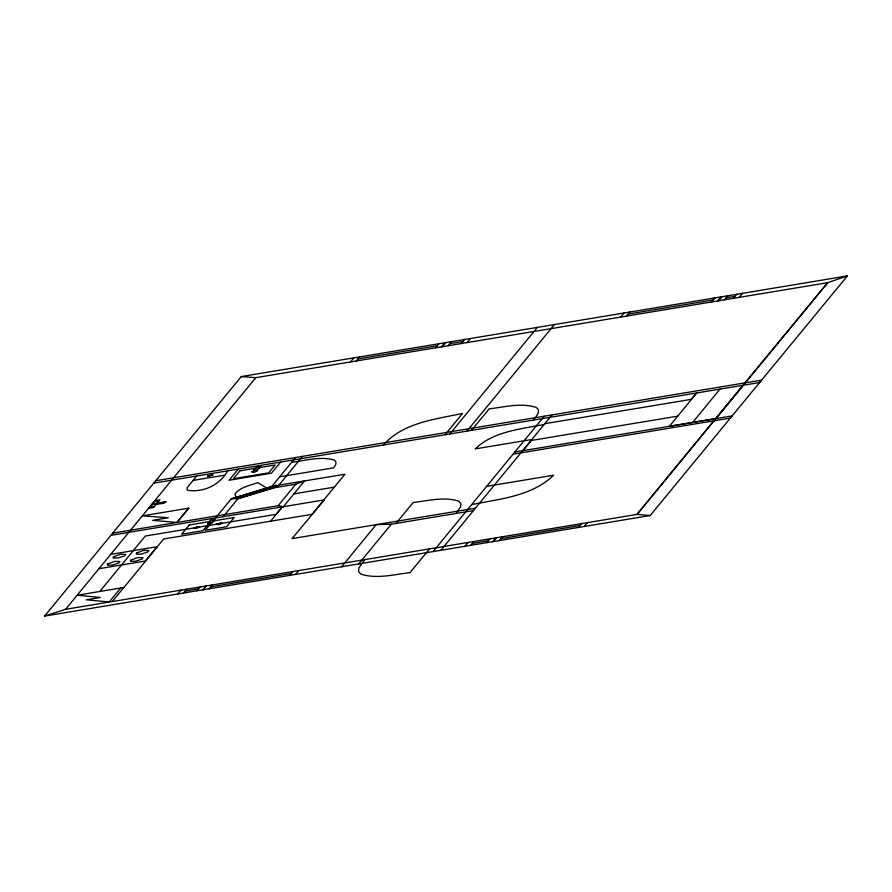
<?xml version="1.0" encoding="UTF-8"?>
<svg xmlns="http://www.w3.org/2000/svg" width="892" height="892" viewBox="0 0 892 892"><rect width="100%" height="100%" fill="white"/><g stroke="black" fill="none" stroke-linecap="round" stroke-linejoin="round"><path stroke-width="1.34" d="M44.6 616.093L241.264 376.569L847.4 275.907L650.157 515.531L44.6 616.093L65.595 609.303L637.011 514.405L650.157 515.531M65.595 609.303L255.781 377.673L827.754 282.675L847.4 275.907M156.524 503.947L153.68 507.414L148.942 508.195L155.141 500.646L159.88 499.855L157.048 503.3M157.995 503.701L158.52 503.055M99.759 591.496L145.285 536.047L276.119 514.316L282.34 506.879L270.555 521.229M196.563 476.127L187.287 487.545L186.974 489.463L187.777 490.321C203.276 492.64 219.956 485.081 227.594 470.976M109.181 602.067L120.721 588.006M177.218 521.909L187.933 508.853M112.292 601.554L123.832 587.493M238.242 469.114L229.099 480.253L271.424 473.228L280.567 462.089M215.585 517.951L231.262 498.84L276.141 485.192L278.204 486.441L237.941 498.695L231.262 498.84L271.647 486.597M223.167 516.691L237.941 498.695L272.852 488.013M350.467 361.94L353.801 357.882M356.287 360.981L359.621 356.912M177.742 593.983L180.886 590.158M183.562 593.013L186.707 589.188M283.366 506.701L304.562 480.888L295.81 484.2L270.109 488.47L295.508 457.529M270.109 488.47L278.85 485.159L302.5 456.37M197.032 590.783L200.165 586.958M202.852 589.813L205.985 585.988M203.22 589.757L206.364 585.933M209.04 588.787L212.185 584.962M112.682 533.182L278.159 505.697L295.81 484.2M435.552 347.813L438.897 343.743M441.373 346.843L444.718 342.784M442.265 346.698L445.61 342.628M448.085 345.728L451.43 341.669M461.253 343.543L464.587 339.484M467.073 342.584L470.407 338.514M383.56 444.963C402.972 422.596 435.229 419.307 462.535 413.431L445.019 434.761M289.688 575.396L292.832 571.571M295.508 574.426L298.653 570.601M449.869 433.958L537.352 327.397M341.614 566.766L376.201 524.652L391.309 524.206L473.474 510.558M466.94 431.126L554.423 324.565M358.684 563.934L391.309 524.206M364.828 559.607L358.863 567.936L358.573 571.482L360.814 574.08C376.714 579.287 393.874 574.47 410.03 572.631L429.543 548.859M471.489 430.368L489.15 408.848C504.649 407.087 521.106 402.47 536.36 407.466L538.512 409.941L538.233 413.342L533.561 420.054M395.948 523.437L413.108 502.542C428.093 500.836 444.015 496.365 458.778 501.192L460.863 503.601L460.595 506.89L456.002 513.457M620.654 317.073L623.987 313.003M433.099 551.579L544.231 416.218M626.474 316.103L629.808 312.044M440.86 550.286L551.992 414.925M523.013 450.65L531.387 440.458L677.697 416.163M464.977 546.283L468.11 542.459M470.798 545.313L473.931 541.489M486.842 542.648L489.976 538.824M492.663 541.689L495.796 537.854M493.399 541.567L496.543 537.731M499.219 540.597L502.363 536.772M711.682 301.953L715.027 297.883M717.502 300.983L720.847 296.925M718.707 300.794L722.041 296.724M724.527 299.823L727.861 295.754M733.391 298.352L736.725 294.282M739.212 297.382L742.545 293.323M578.395 527.44L581.539 523.615M584.215 526.481L587.36 522.656M696.34 393.026L691.122 399.382L544.811 423.678M669.334 426.354L696.752 392.959M692.66 422.429L720.034 389.09M713.856 420.812L637.011 514.405L827.754 282.675L745.01 382.88M715.629 418.66L743.047 385.266M743.315 385.221L715.942 418.56L669.379 426.298M357.948 358.941L437.225 345.784M449.758 343.699L462.915 341.513M628.146 314.073L713.355 299.924M726.188 297.794L735.053 296.322M155.732 480.743L761.612 380.115L759.649 382.512L153.77 483.13M291.572 462.324C305.599 460.673 320.429 455.923 334.344 460.105L335.972 461.989L335.76 464.565L333.708 467.843L279.675 476.819M193.029 480.42L224.07 475.269M544.176 424.447C520.538 429.141 493.354 431.338 475.213 448.899L531.822 439.5M154.517 501.404L159.255 500.624M152.32 504.091L166.28 501.616L162.868 503.456L151.785 504.738M278.85 485.159L344.936 474.254L311.977 514.338L163.671 538.98L123.966 587.471L77.269 595.232L100.283 597.473L86.323 599.792L109.415 602.022M149.588 507.414L154.349 506.6M514.851 452.01L732.142 415.917L730.381 418.069L513.078 454.162M293.925 493.845L334.377 487.121M110.909 535.334L324.353 499.899L292.041 538.623L475.436 508.172M486.664 486.341L553.609 475.224C532.078 496.153 499.81 498.985 471.69 504.582M110.764 554.378L157.103 546.684L145.329 561.012L98.99 568.706M185.135 591.106L198.593 588.865M210.612 586.869L291.26 573.478M472.359 543.406L488.403 540.742M500.791 538.679L579.967 525.533M241.264 376.569L255.781 377.673M278.159 505.697L283.377 506.689M238.978 498.383L235.923 496.543L234.852 494.19C240.126 487.032 249.916 485.638 257.81 482.617L268.849 489.284M157.014 501.259L156.156 501.449L157.014 501.259M107.531 564.045L107.252 564.892L108.088 565.283L112.626 565.015L118.703 562.986L119.918 561.503L114.555 561.38L107.531 564.045M113.407 556.887L113.128 557.745L113.964 558.124L118.491 557.857L124.568 555.839L125.794 554.356L120.42 554.233L113.407 556.887M164.329 501.538L162.745 503.467L164.987 502.296L164.362 501.538M130.656 560.198L130.377 561.046L131.202 561.436L135.74 561.168L141.828 559.15L143.043 557.667L137.68 557.545L130.656 560.198M136.521 553.051L136.253 553.899L137.078 554.289L141.616 554.021L147.693 552.003L148.919 550.509L143.545 550.397L136.521 553.051M208.137 475.748L207.546 476.473L213.076 474.923L208.137 475.748M188.926 508.128L177.151 522.478L152.621 520.348L168.298 517.75L142.363 515.855L188.926 508.128M189.26 524.964L181.656 534.219L202.986 530.684L210.59 521.419L189.26 524.964M239.859 470.853L233.425 478.692L268.704 472.827L275.137 464.988L239.859 470.853M194.043 527.919L195.471 528.532L199.474 527.016L196.853 526.86L194.043 527.919M195.158 527.785L198.258 527.272L195.158 527.785M210.412 520.281L207.658 523.626L212.318 522.857L215.072 519.501L210.412 520.281M251.901 471.879L253.328 472.492L257.331 470.976L255.669 470.664L251.901 471.879M256.104 466.951L253.361 470.296L258.011 469.526L260.765 466.182L256.104 466.951M253.016 471.757L256.115 471.232L253.016 471.757M212.853 521.017L205.249 530.283L226.579 526.748L234.183 517.483L212.853 521.017M216.879 524.128L218.306 524.741L222.309 523.225L220.636 522.913L216.879 524.128M217.982 523.994L221.093 523.481L217.982 523.994M152.699 506.567L151.841 506.712L152.699 506.567"/></g></svg>
